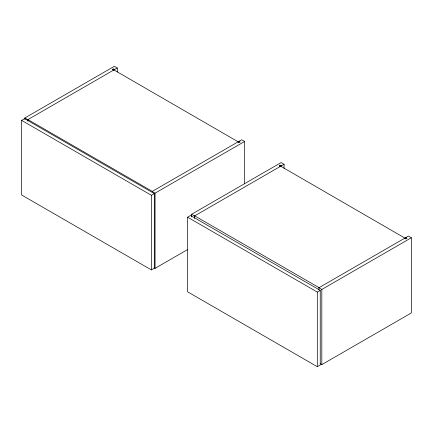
<?xml version="1.0" encoding="UTF-8"?>
<svg xmlns="http://www.w3.org/2000/svg" width="433" height="433" viewBox="0 0 433 433"><rect width="100%" height="100%" fill="white"/><g stroke="black" fill="none" stroke-linecap="round" stroke-linejoin="round"><path stroke-width="0.65" d="M113.847 69.892L238.626 142.094L239.308 141.699L238.567 141.569M280.616 166.169L405.391 238.377L406.078 237.982L405.331 237.847M24.838 119.324L24.838 117.982L114.366 66.292L117.294 67.986L117.294 72.013M21.65 120.385L24.578 118.696L154.31 193.594L154.31 268.211L151.382 269.905L21.65 195.007L21.65 120.385L151.382 195.288L154.31 193.594M113.879 69.773L113.289 69.735L113.976 69.34L114.204 69.773M24.838 117.982L27.772 119.67L117.294 67.986M244.585 141.477L241.652 139.783L152.129 191.473L155.057 193.161L244.585 141.477L244.585 183.765M191.608 216.949L191.608 214.265L281.131 162.575L284.059 164.269L284.059 168.296M187.581 217.187L190.509 215.499L320.241 290.397L320.241 365.014L317.308 366.708L187.581 291.804L187.581 217.187L317.308 292.086L320.241 290.397M280.644 166.055L280.059 166.018L280.741 165.623L280.974 166.05M191.608 214.265L194.536 215.953L284.059 164.269M154.083 267.783L155.057 268.346L187.825 249.424M318.894 289.764L318.894 287.75L408.422 236.066L411.35 237.755L411.35 312.94L321.827 364.624L320.36 363.78M318.894 287.75L321.827 289.444L411.35 237.755M152.292 191.375L27.934 119.578L27.934 120.834M319.056 287.658L194.698 215.861L194.698 218.367M321.827 289.444L321.827 364.624M317.308 292.086L317.308 366.708M194.536 215.953L194.536 217.967M155.057 193.161L155.057 268.346M151.382 195.288L151.382 269.905M27.772 119.67L27.772 121.018M112.78 69.794A0.92 0.53 0 0 0 114.317 69.556A0.92 0.53 0 0 0 113.192 68.907A0.92 0.53 0 0 0 112.78 69.794M238.713 142.479A0.92 0.53 0 0 0 240.093 142.013A0.92 0.53 0 0 0 238.713 141.553A0.92 0.53 0 0 0 238.713 142.479M279.734 166.158A0.92 0.53 0 0 0 281.114 165.698A0.92 0.53 0 0 0 279.734 165.238A0.92 0.53 0 0 0 279.734 166.158M405.477 238.756A0.92 0.53 0 0 0 406.858 238.296A0.92 0.53 0 0 0 405.477 237.836A0.92 0.53 0 0 0 405.477 238.756"/></g></svg>
